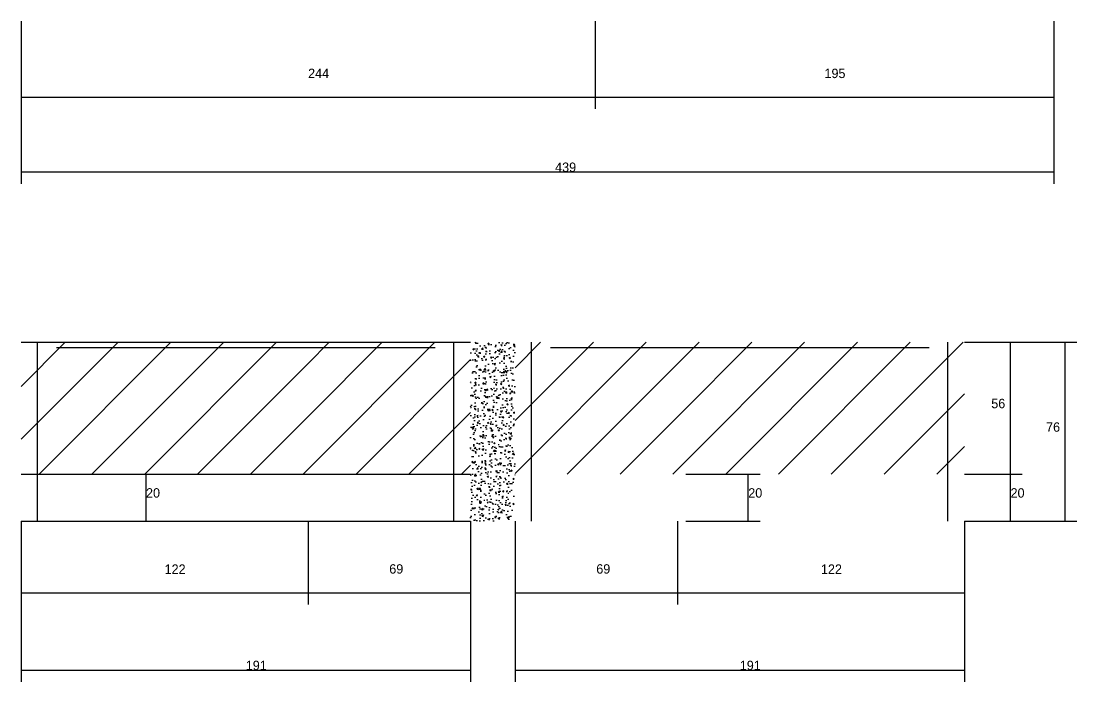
# Model space of a CAD drawing. Header units: metres. Extents: x 51528 to 133537, y 28019 to 29041.
# Drawn here: x 130749.4 to 131198.2, y 28720.4 to 29001.2 of the extents above; entities that cross this region are included whole.
import ezdxf

# ---------------------------------------------------------------- set-up
doc = ezdxf.new("R2010")
doc.units = ezdxf.units.M
for name, color, linetype in [('COTA', 241, 'Continuous'), ('Hachura', 253, 'Continuous'), ('Painéis', 200, 'Continuous'), ('SARR_2.2x7', 40, 'Continuous')]:
    doc.layers.add(name, color=color, linetype=linetype)

msp = doc.modelspace()

# ---------------------------------------------------------------- hatches: boundary and pattern name
at = {"layer": 'COTA'}
h = msp.add_hatch(dxfattribs=at)
h.set_pattern_fill('AR-CONC', scale=0.03)
h.paths.add_polyline_path([(130959.4, 28864.7), (130940.4, 28864.7), (130940.4, 28864.7), (130940.4, 28788.7), (130940.4, 28788.7), (130959.4, 28788.7), (130959.4, 28788.7), (130959.4, 28864.7)])
at = {"layer": 'Hachura'}
h = msp.add_hatch(dxfattribs=at)
h.set_pattern_fill('ANSI31', scale=5)
h.paths.add_polyline_path([(130871.4, 28864.7), (130749.4, 28864.7), (130749.4, 28808.7), (130871.4, 28808.7)])
h = msp.add_hatch(dxfattribs=at)
h.set_pattern_fill('ANSI31', scale=5)
h.paths.add_polyline_path([(130871.4, 28864.7), (130871.4, 28808.7), (130940.4, 28808.7), (130940.4, 28864.7)])
h = msp.add_hatch(dxfattribs=at)
h.set_pattern_fill('ANSI31', scale=5)
h.paths.add_polyline_path([(130959.4, 28864.7), (130959.4, 28808.7), (131028.4, 28808.7), (131028.4, 28864.7)])
h = msp.add_hatch(dxfattribs=at)
h.set_pattern_fill('ANSI31', scale=5)
h.paths.add_polyline_path([(131028.4, 28864.7), (131028.4, 28808.7), (131150.4, 28808.7), (131150.4, 28864.7)])

# ---------------------------------------------------------------- linework, layer by layer
at = {"layer": 'COTA'}
for p, q in [((130749.4, 29001.2), (130749.4, 28932.1)), ((130749.4, 29001.2), (130749.4, 28963.9)), ((130993.4, 29001.2), (130993.4, 28963.9)), ((130993.4, 29001.2), (130993.4, 28963.9)), ((131188.4, 29001.2), (131188.4, 28932.1)), ((131188.4, 29001.2), (131188.4, 28963.9)), ((130749.4, 28968.9), (130993.4, 28968.9)), ((130993.4, 28968.9), (131188.4, 28968.9)), ((130749.4, 28937.1), (131188.4, 28937.1)), ((131150.4, 28864.7), (131175, 28864.7)), ((131150.4, 28864.7), (131198.2, 28864.7)), ((131170, 28808.7), (131170, 28864.7)), ((131193.2, 28788.7), (131193.2, 28864.7)), ((130767.9, 28808.7), (130807.5, 28808.7)), ((130802.5, 28788.7), (130802.5, 28808.7)), ((131031.9, 28808.7), (131063.5, 28808.7)), ((131058.5, 28788.7), (131058.5, 28808.7)), ((131150.4, 28808.7), (131175, 28808.7)), ((131150.4, 28808.7), (131175, 28808.7)), ((131170, 28788.7), (131170, 28808.7)), ((130749.4, 28788.7), (130749.4, 28720.4)), ((130749.4, 28788.7), (130749.4, 28753.3)), ((130767.9, 28788.7), (130807.5, 28788.7)), ((130871.4, 28788.7), (130871.4, 28753.3)), ((130871.4, 28788.7), (130871.4, 28753.3)), ((130940.4, 28788.7), (130940.4, 28720.4)), ((130940.4, 28788.7), (130940.4, 28753.3)), ((130959.4, 28788.7), (130959.4, 28720.4)), ((130959.4, 28788.7), (130959.4, 28753.3)), ((131028.4, 28788.7), (131028.4, 28753.3)), ((131028.4, 28788.7), (131028.4, 28753.3)), ((131031.9, 28788.7), (131063.5, 28788.7)), ((131150.4, 28788.7), (131150.4, 28720.4)), ((131150.4, 28788.7), (131150.4, 28753.3)), ((131150.4, 28788.7), (131175, 28788.7)), ((131150.4, 28788.7), (131198.2, 28788.7)), ((130749.4, 28758.3), (130871.4, 28758.3)), ((130871.4, 28758.3), (130940.4, 28758.3)), ((130959.4, 28758.3), (131028.4, 28758.3)), ((131028.4, 28758.3), (131150.4, 28758.3)), ((130749.4, 28725.4), (130940.4, 28725.4)), ((130959.4, 28725.4), (131150.4, 28725.4))]:
    msp.add_line(p, q, dxfattribs=at)
at = {"layer": 'Painéis'}
for p, q in [((130749.4, 28864.7), (130940.4, 28864.7)), ((130749.4, 28808.7), (130940.4, 28808.7)), ((130749.4, 28788.7), (130940.4, 28788.7))]:
    msp.add_line(p, q, dxfattribs=at)
at = {"layer": 'SARR_2.2x7'}
for p, q in [((130756.4, 28808.7), (130756.4, 28864.7)), ((130764.4, 28862.5), (130871.4, 28862.5)), ((130871.4, 28862.5), (130925.4, 28862.5)), ((130933.4, 28808.7), (130933.4, 28864.7)), ((130966.4, 28808.7), (130966.4, 28864.7)), ((130974.4, 28862.5), (131028.4, 28862.5)), ((131028.4, 28862.5), (131135.4, 28862.5)), ((131143.4, 28808.7), (131143.4, 28864.7)), ((130756.4, 28788.7), (130756.4, 28808.7)), ((130933.4, 28788.7), (130933.4, 28808.7)), ((130966.4, 28788.7), (130966.4, 28808.7)), ((131143.4, 28788.7), (131143.4, 28808.7))]:
    msp.add_line(p, q, dxfattribs=at)

# ---------------------------------------------------------------- texts
at = {"layer": 'COTA'}
for s, p in [('244', (130871.4, 28977)), ('195', (131090.9, 28977)), ('439', (130976.4, 28937.1)), ('56', (131161.8, 28836.7)), ('76', (131185.1, 28826.7)), ('20', (130802.5, 28798.7)), ('20', (131058.5, 28798.7)), ('20', (131170, 28798.7)), ('122', (130810.4, 28766.3)), ('69', (130905.9, 28766.4)), ('69', (130993.9, 28766.4)), ('122', (131089.4, 28766.3)), ('191', (130844.9, 28725.4)), ('191', (131054.9, 28725.4))]:
    msp.add_text(s, height=4, dxfattribs=at).set_placement(p)

doc.saveas('drawing.dxf')
